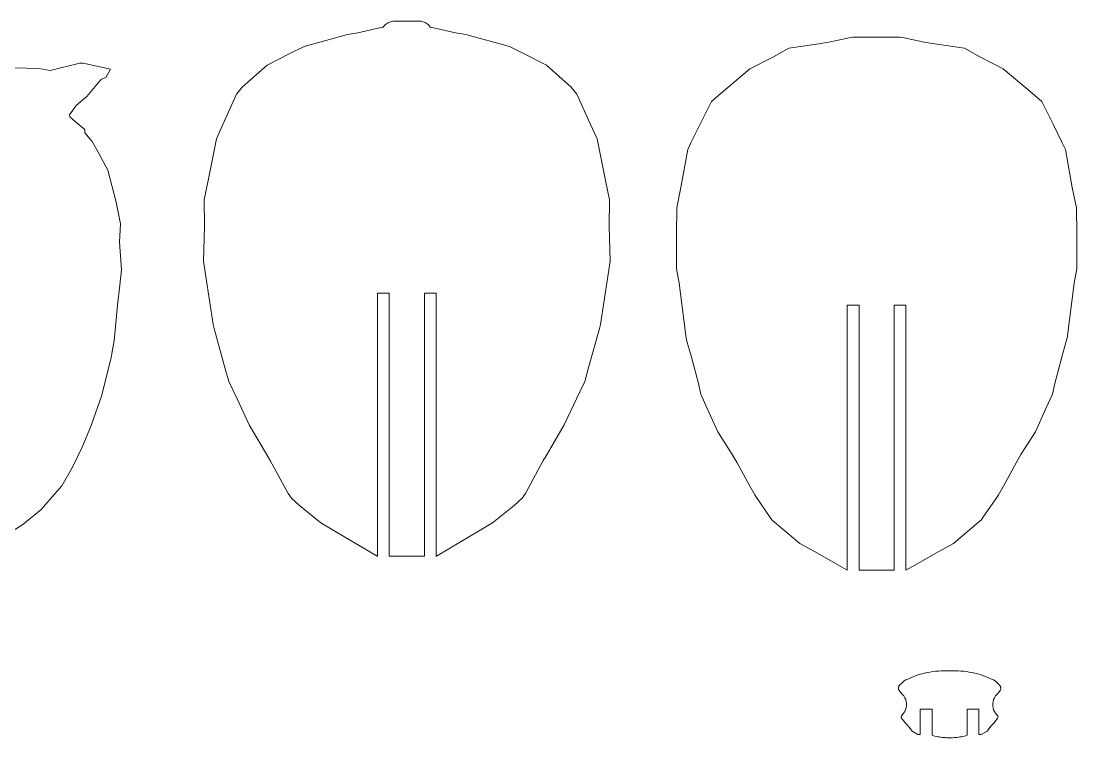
# Model space of a CAD drawing. Header units: millimetres. Extents: x -127 to 116, y -45 to 76.
# Drawn here: x -47.9 to 3.8, y 9.7 to 44.8 of the extents above; entities that cross this region are included whole.
import ezdxf

# ---------------------------------------------------------------- set-up
doc = ezdxf.new("R2010")
doc.units = ezdxf.units.MM
doc.header["$MEASUREMENT"] = 0

msp = doc.modelspace()

# ---------------------------------------------------------------- linework, layer by layer
at = {"lineweight": 5}
for points in [[(-31.3902, 44.1928), (-31.3902, 44.1928), (-30.3935, 44.4228), (-30.3935, 44.4228)], [(-30.3935, 44.4228), (-30.3935, 44.4228), (-30.1502, 44.4788), (-30.1502, 44.4788)], [(-30.1502, 44.4788), (-30.1502, 44.4788), (-30.1173, 44.5242), (-30.1173, 44.5242)], [(-30.1173, 44.5242), (-30.1173, 44.5242), (-30.0807, 44.5667), (-30.0807, 44.5667)], [(-30.0807, 44.5667), (-30.0807, 44.5667), (-30.0404, 44.6056), (-30.0404, 44.6056)], [(-30.0404, 44.6056), (-30.0404, 44.6056), (-29.9971, 44.641), (-29.9971, 44.641)], [(-29.9971, 44.641), (-29.9971, 44.641), (-29.9507, 44.6724), (-29.9507, 44.6724)], [(-29.9507, 44.6724), (-29.9507, 44.6724), (-29.9017, 44.6997), (-29.9017, 44.6997)], [(-29.9017, 44.6997), (-29.9017, 44.6997), (-29.8505, 44.7227), (-29.8505, 44.7227)], [(-29.8505, 44.7227), (-29.8505, 44.7227), (-29.7976, 44.741), (-29.7976, 44.741)], [(-29.7976, 44.741), (-29.7976, 44.741), (-29.7433, 44.7547), (-29.7433, 44.7547)], [(-29.7433, 44.7547), (-29.7433, 44.7547), (-29.6879, 44.7636), (-29.6879, 44.7636)], [(-29.6879, 44.7636), (-29.6879, 44.7636), (-29.632, 44.7675), (-29.632, 44.7675)], [(-29.632, 44.7675), (-29.632, 44.7675), (-29.576, 44.7668), (-29.576, 44.7668)], [(-29.576, 44.7668), (-29.576, 44.7668), (-28.4277, 44.7668), (-28.4277, 44.7668)], [(-28.4277, 44.7668), (-28.4277, 44.7668), (-28.3716, 44.7675), (-28.3716, 44.7675)], [(-28.3716, 44.7675), (-28.3716, 44.7675), (-28.3157, 44.7636), (-28.3157, 44.7636)], [(-28.3157, 44.7636), (-28.3157, 44.7636), (-28.2605, 44.7547), (-28.2605, 44.7547)], [(-28.2605, 44.7547), (-28.2605, 44.7547), (-28.2061, 44.741), (-28.2061, 44.741)], [(-28.2061, 44.741), (-28.2061, 44.741), (-28.1533, 44.7227), (-28.1533, 44.7227)], [(-28.1533, 44.7227), (-28.1533, 44.7227), (-28.102, 44.6997), (-28.102, 44.6997)], [(-28.102, 44.6997), (-28.102, 44.6997), (-28.0531, 44.6724), (-28.0531, 44.6724)], [(-28.0531, 44.6724), (-28.0531, 44.6724), (-28.0067, 44.641), (-28.0067, 44.641)], [(-28.0067, 44.641), (-28.0067, 44.641), (-27.9632, 44.6056), (-27.9632, 44.6056)], [(-27.9632, 44.6056), (-27.9632, 44.6056), (-27.923, 44.5667), (-27.923, 44.5667)], [(-27.923, 44.5667), (-27.923, 44.5667), (-27.8863, 44.5242), (-27.8863, 44.5242)], [(-27.8863, 44.5242), (-27.8863, 44.5242), (-27.8536, 44.4788), (-27.8536, 44.4788)], [(-27.8536, 44.4788), (-27.8536, 44.4788), (-27.6102, 44.4228), (-27.6102, 44.4228)], [(-27.6102, 44.4228), (-27.6102, 44.4228), (-26.6135, 44.1928), (-26.6135, 44.1928)], [(-34.0214, 43.5327), (-34.0214, 43.5327), (-31.8954, 44.1141), (-31.8954, 44.1141)], [(-31.8954, 44.1141), (-31.8954, 44.1141), (-31.3902, 44.1928), (-31.3902, 44.1928)], [(-26.6135, 44.1928), (-26.6135, 44.1928), (-26.1082, 44.1141), (-26.1082, 44.1141)], [(-26.1082, 44.1141), (-26.1082, 44.1141), (-23.9824, 43.5327), (-23.9824, 43.5327)], [(-8.359, 43.732), (-8.359, 43.732), (-7.3691, 43.9484), (-7.3691, 43.9484)], [(-7.3691, 43.9484), (-7.3691, 43.9484), (-7.1762, 43.9865), (-7.1762, 43.9865)], [(-7.1762, 43.9865), (-7.1762, 43.9865), (-4.8796, 43.9865), (-4.8796, 43.9865)], [(-4.8796, 43.9865), (-4.8796, 43.9865), (-4.6866, 43.9484), (-4.6866, 43.9484)], [(-4.6866, 43.9484), (-4.6866, 43.9484), (-3.6966, 43.732), (-3.6966, 43.732)], [(-34.7455, 43.1643), (-34.7455, 43.1643), (-34.0214, 43.5327), (-34.0214, 43.5327)], [(-23.9824, 43.5327), (-23.9824, 43.5327), (-23.2581, 43.1643), (-23.2581, 43.1643)], [(-11.0711, 43.0183), (-11.0711, 43.0183), (-10.3211, 43.4535), (-10.3211, 43.4535)], [(-10.3211, 43.4535), (-10.3211, 43.4535), (-8.8543, 43.6617), (-8.8543, 43.6617)], [(-8.8543, 43.6617), (-8.8543, 43.6617), (-8.359, 43.732), (-8.359, 43.732)], [(-3.6966, 43.732), (-3.6966, 43.732), (-3.2015, 43.6617), (-3.2015, 43.6617)], [(-3.2015, 43.6617), (-3.2015, 43.6617), (-1.7345, 43.4535), (-1.7345, 43.4535)], [(-1.7345, 43.4535), (-1.7345, 43.4535), (-0.9847, 43.0183), (-0.9847, 43.0183)], [(-35.8358, 42.6096), (-35.8358, 42.6096), (-34.7455, 43.1643), (-34.7455, 43.1643)], [(-23.2581, 43.1643), (-23.2581, 43.1643), (-22.1679, 42.6096), (-22.1679, 42.6096)], [(-12.2228, 42.4359), (-12.2228, 42.4359), (-11.0711, 43.0183), (-11.0711, 43.0183)], [(-0.9847, 43.0183), (-0.9847, 43.0183), (0.167, 42.4359), (0.167, 42.4359)], [(-48.2327, 42.4839), (-48.2327, 42.4839), (-46.977, 42.4592), (-46.977, 42.4592)], [(-46.977, 42.4592), (-46.977, 42.4592), (-46.8043, 42.4251), (-46.8043, 42.4251)], [(-46.8043, 42.4251), (-46.8043, 42.4251), (-46.4396, 42.3553), (-46.4396, 42.3553)], [(-46.4396, 42.3553), (-46.4396, 42.3553), (-44.9855, 42.7156), (-44.9855, 42.7156)], [(-44.9855, 42.7156), (-44.9855, 42.7156), (-44.8255, 42.709), (-44.8255, 42.709)], [(-44.8255, 42.709), (-44.8255, 42.709), (-43.4868, 42.4195), (-43.4868, 42.4195)], [(-37.044, 41.5319), (-37.044, 41.5319), (-35.8358, 42.6096), (-35.8358, 42.6096)], [(-22.1679, 42.6096), (-22.1679, 42.6096), (-20.9598, 41.5319), (-20.9598, 41.5319)], [(-13.6336, 41.2428), (-13.6336, 41.2428), (-12.2228, 42.4359), (-12.2228, 42.4359)], [(0.167, 42.4359), (0.167, 42.4359), (1.578, 41.2428), (1.578, 41.2428)], [(-44.0007, 41.8693), (-44.0007, 41.8693), (-44.6382, 41.0777), (-44.6382, 41.0777)], [(-43.9484, 41.9129), (-43.9484, 41.9129), (-44.0007, 41.8693), (-44.0007, 41.8693)], [(-37.3216, 41.1902), (-37.3216, 41.1902), (-37.044, 41.5319), (-37.044, 41.5319)], [(-20.9598, 41.5319), (-20.9598, 41.5319), (-20.682, 41.1902), (-20.682, 41.1902)], [(-44.6382, 41.0777), (-44.6382, 41.0777), (-45.1475, 40.6568), (-45.1475, 40.6568)], [(-37.9894, 39.7198), (-37.9894, 39.7198), (-37.3216, 41.1902), (-37.3216, 41.1902)], [(-20.682, 41.1902), (-20.682, 41.1902), (-20.0142, 39.7198), (-20.0142, 39.7198)], [(-14.6774, 39.6998), (-14.6774, 39.6998), (-14.1031, 40.8457), (-14.1031, 40.8457)], [(-14.1031, 40.8457), (-14.1031, 40.8457), (-13.6336, 41.2428), (-13.6336, 41.2428)], [(1.578, 41.2428), (1.578, 41.2428), (2.0475, 40.8457), (2.0475, 40.8457)], [(2.0475, 40.8457), (2.0475, 40.8457), (2.6217, 39.6998), (2.6217, 39.6998)], [(-45.2421, 40.531), (-45.2421, 40.531), (-45.4969, 40.1925), (-45.4969, 40.1925)], [(-45.1475, 40.6568), (-45.1475, 40.6568), (-45.2421, 40.531), (-45.2421, 40.531)], [(-45.4969, 40.1925), (-45.4969, 40.1925), (-45.4774, 40.0961), (-45.4774, 40.0961)], [(-45.4774, 40.0961), (-45.4774, 40.0961), (-45.3632, 39.9921), (-45.3632, 39.9921)], [(-45.3632, 39.9921), (-45.3632, 39.9921), (-45.2051, 39.8482), (-45.2051, 39.8482)], [(-45.2051, 39.8482), (-45.2051, 39.8482), (-44.7499, 39.4771), (-44.7499, 39.4771)], [(-44.7499, 39.4771), (-44.7499, 39.4771), (-44.7448, 39.3057), (-44.7448, 39.3057)], [(-44.7448, 39.3057), (-44.7448, 39.3057), (-44.3832, 38.8864), (-44.3832, 38.8864)], [(-38.3047, 39.0083), (-38.3047, 39.0083), (-37.9894, 39.7198), (-37.9894, 39.7198)], [(-20.0142, 39.7198), (-20.0142, 39.7198), (-19.6991, 39.0083), (-19.6991, 39.0083)], [(-15.1047, 38.8166), (-15.1047, 38.8166), (-14.6774, 39.6998), (-14.6774, 39.6998)], [(2.6217, 39.6998), (2.6217, 39.6998), (3.0491, 38.8166), (3.0491, 38.8166)], [(-44.3832, 38.8864), (-44.3832, 38.8864), (-44.081, 38.336), (-44.081, 38.336)], [(-38.7158, 36.9821), (-38.7158, 36.9821), (-38.3047, 39.0083), (-38.3047, 39.0083)], [(-19.6991, 39.0083), (-19.6991, 39.0083), (-19.2879, 36.9821), (-19.2879, 36.9821)], [(-15.2615, 38.4927), (-15.2615, 38.4927), (-15.1047, 38.8166), (-15.1047, 38.8166)], [(3.0491, 38.8166), (3.0491, 38.8166), (3.2059, 38.4927), (3.2059, 38.4927)], [(-44.081, 38.336), (-44.081, 38.336), (-43.6153, 37.4881), (-43.6153, 37.4881)], [(-15.5938, 36.6295), (-15.5938, 36.6295), (-15.2615, 38.4927), (-15.2615, 38.4927)], [(3.2059, 38.4927), (3.2059, 38.4927), (3.5381, 36.6295), (3.5381, 36.6295)], [(-43.6153, 37.4881), (-43.6153, 37.4881), (-43.2055, 35.9205), (-43.2055, 35.9205)], [(-19.2879, 36.9821), (-19.2879, 36.9821), (-19.0954, 36.034), (-19.0954, 36.034)], [(-15.8044, 35.6446), (-15.8044, 35.6446), (-15.5938, 36.6295), (-15.5938, 36.6295)], [(3.5381, 36.6295), (3.5381, 36.6295), (3.7487, 35.6446), (3.7487, 35.6446)], [(-19.0954, 36.034), (-19.0954, 36.034), (-19.1039, 34.7385), (-19.1039, 34.7385)], [(-15.8111, 34.3523), (-15.8111, 34.3523), (-15.8044, 35.6446), (-15.8044, 35.6446)], [(3.7487, 35.6446), (3.7487, 35.6446), (3.7553, 34.3523), (3.7553, 34.3523)], [(-19.1039, 34.7385), (-19.1039, 34.7385), (-19.057, 33.0372), (-19.057, 33.0372)], [(-19.057, 33.0372), (-19.057, 33.0372), (-19.1717, 32.2899), (-19.1717, 32.2899)], [(-38.471, 29.9362), (-38.471, 29.9362), (-38.832, 32.2899), (-38.832, 32.2899)], [(-19.1717, 32.2899), (-19.1717, 32.2899), (-19.5326, 29.9362), (-19.5326, 29.9362)], [(-43.0394, 31.8634), (-43.0394, 31.8634), (-43.1382, 30.8775), (-43.1382, 30.8775)], [(-15.3424, 29.2731), (-15.3424, 29.2731), (-15.6901, 31.9585), (-15.6901, 31.9585)], [(3.6345, 31.9585), (3.6345, 31.9585), (3.2867, 29.2731), (3.2867, 29.2731)], [(-30.1502, 31.4798), (-30.1502, 31.4798), (-30.4381, 31.4798), (-30.4381, 31.4798)], [(-30.4381, 31.4798), (-30.4381, 31.4798), (-30.4381, 18.6157), (-30.4381, 18.6157)], [(-29.8622, 31.4798), (-29.8622, 31.4798), (-30.1502, 31.4798), (-30.1502, 31.4798)], [(-29.8622, 18.6157), (-29.8622, 18.6157), (-29.8622, 31.4798), (-29.8622, 31.4798)], [(-28.1414, 31.4798), (-28.1414, 31.4798), (-28.1414, 18.6157), (-28.1414, 18.6157)], [(-27.8536, 31.4798), (-27.8536, 31.4798), (-28.1414, 31.4798), (-28.1414, 31.4798)], [(-27.5656, 31.4798), (-27.5656, 31.4798), (-27.8536, 31.4798), (-27.8536, 31.4798)], [(-27.5656, 18.6157), (-27.5656, 18.6157), (-27.5656, 31.4798), (-27.5656, 31.4798)], [(-43.1382, 30.8775), (-43.1382, 30.8775), (-43.3125, 29.1394), (-43.3125, 29.1394)], [(-6.8882, 30.881), (-6.8882, 30.881), (-7.4641, 30.881), (-7.4641, 30.881)], [(-7.4641, 30.881), (-7.4641, 30.881), (-7.4641, 17.9361), (-7.4641, 17.9361)], [(-6.8882, 17.9361), (-6.8882, 17.9361), (-6.8882, 30.881), (-6.8882, 30.881)], [(-4.5916, 30.881), (-4.5916, 30.881), (-5.1675, 30.881), (-5.1675, 30.881)], [(-5.1675, 30.881), (-5.1675, 30.881), (-5.1675, 17.9361), (-5.1675, 17.9361)], [(-4.5916, 17.9361), (-4.5916, 17.9361), (-4.5916, 30.881), (-4.5916, 30.881)], [(-38.4523, 29.8737), (-38.4523, 29.8737), (-38.471, 29.9362), (-38.471, 29.9362)], [(-38.4065, 29.6837), (-38.4065, 29.6837), (-38.4523, 29.8737), (-38.4523, 29.8737)], [(-37.8748, 27.7716), (-37.8748, 27.7716), (-38.4065, 29.6837), (-38.4065, 29.6837)], [(-19.5972, 29.6837), (-19.5972, 29.6837), (-20.1288, 27.7716), (-20.1288, 27.7716)], [(-19.5515, 29.8737), (-19.5515, 29.8737), (-19.5972, 29.6837), (-19.5972, 29.6837)], [(-19.5326, 29.9362), (-19.5326, 29.9362), (-19.5515, 29.8737), (-19.5515, 29.8737)], [(-43.3125, 29.1394), (-43.3125, 29.1394), (-43.3645, 28.8822), (-43.3645, 28.8822)], [(-15.2847, 29.0655), (-15.2847, 29.0655), (-15.3424, 29.2731), (-15.3424, 29.2731)], [(-15.1037, 28.4147), (-15.1037, 28.4147), (-15.2847, 29.0655), (-15.2847, 29.0655)], [(3.2289, 29.0655), (3.2289, 29.0655), (3.048, 28.4147), (3.048, 28.4147)], [(3.2867, 29.2731), (3.2867, 29.2731), (3.2289, 29.0655), (3.2289, 29.0655)], [(-43.3645, 28.8822), (-43.3645, 28.8822), (-43.4665, 28.2479), (-43.4665, 28.2479)], [(-14.7379, 27.0524), (-14.7379, 27.0524), (-15.1037, 28.4147), (-15.1037, 28.4147)], [(3.048, 28.4147), (3.048, 28.4147), (2.6823, 27.0524), (2.6823, 27.0524)], [(-43.4665, 28.2479), (-43.4665, 28.2479), (-43.7964, 26.9604), (-43.7964, 26.9604)], [(-37.7053, 27.1618), (-37.7053, 27.1618), (-37.8748, 27.7716), (-37.8748, 27.7716)], [(-20.1288, 27.7716), (-20.1288, 27.7716), (-20.2984, 27.1618), (-20.2984, 27.1618)], [(-43.7964, 26.9604), (-43.7964, 26.9604), (-43.9179, 26.4863), (-43.9179, 26.4863)], [(-37.2982, 26.3066), (-37.2982, 26.3066), (-37.7053, 27.1618), (-37.7053, 27.1618)], [(-20.2984, 27.1618), (-20.2984, 27.1618), (-20.7056, 26.3066), (-20.7056, 26.3066)], [(-14.6243, 26.5391), (-14.6243, 26.5391), (-14.7379, 27.0524), (-14.7379, 27.0524)], [(2.6823, 27.0524), (2.6823, 27.0524), (2.5686, 26.5391), (2.5686, 26.5391)], [(-43.9179, 26.4863), (-43.9179, 26.4863), (-44.4389, 25.0023), (-44.4389, 25.0023)], [(-14.3073, 25.8302), (-14.3073, 25.8302), (-14.6243, 26.5391), (-14.6243, 26.5391)], [(2.5686, 26.5391), (2.5686, 26.5391), (2.2515, 25.8302), (2.2515, 25.8302)], [(-36.7051, 25.0427), (-36.7051, 25.0427), (-37.2982, 26.3066), (-37.2982, 26.3066)], [(-20.7056, 26.3066), (-20.7056, 26.3066), (-21.2985, 25.0427), (-21.2985, 25.0427)], [(-13.7979, 24.6915), (-13.7979, 24.6915), (-14.3073, 25.8302), (-14.3073, 25.8302)], [(2.2515, 25.8302), (2.2515, 25.8302), (1.7422, 24.6915), (1.7422, 24.6915)], [(-44.4389, 25.0023), (-44.4389, 25.0023), (-44.8683, 23.9431), (-44.8683, 23.9431)], [(-35.7456, 23.4109), (-35.7456, 23.4109), (-36.7051, 25.0427), (-36.7051, 25.0427)], [(-21.2985, 25.0427), (-21.2985, 25.0427), (-22.258, 23.4109), (-22.258, 23.4109)], [(-13.0839, 23.5893), (-13.0839, 23.5893), (-13.7979, 24.6915), (-13.7979, 24.6915)], [(1.7422, 24.6915), (1.7422, 24.6915), (1.0281, 23.5893), (1.0281, 23.5893)], [(-44.8683, 23.9431), (-44.8683, 23.9431), (-45.3625, 22.931), (-45.3625, 22.931)], [(-35.7275, 23.38), (-35.7275, 23.38), (-35.7456, 23.4109), (-35.7456, 23.4109)], [(-35.6759, 23.2871), (-35.6759, 23.2871), (-35.7275, 23.38), (-35.7275, 23.38)], [(-34.804, 21.6864), (-34.804, 21.6864), (-35.6759, 23.2871), (-35.6759, 23.2871)], [(-22.3278, 23.2871), (-22.3278, 23.2871), (-23.1998, 21.6864), (-23.1998, 21.6864)], [(-22.2762, 23.38), (-22.2762, 23.38), (-22.3278, 23.2871), (-22.3278, 23.2871)], [(-22.258, 23.4109), (-22.258, 23.4109), (-22.2762, 23.38), (-22.2762, 23.38)], [(-12.8512, 23.1838), (-12.8512, 23.1838), (-13.0839, 23.5893), (-13.0839, 23.5893)], [(1.0281, 23.5893), (1.0281, 23.5893), (0.7955, 23.1838), (0.7955, 23.1838)], [(-45.3625, 22.931), (-45.3625, 22.931), (-45.8683, 22.0569), (-45.8683, 22.0569)], [(-12.2243, 22.033), (-12.2243, 22.033), (-12.8512, 23.1838), (-12.8512, 23.1838)], [(0.7955, 23.1838), (0.7955, 23.1838), (0.1685, 22.033), (0.1685, 22.033)], [(-46.1191, 21.7728), (-46.1191, 21.7728), (-46.8863, 20.9028), (-46.8863, 20.9028)], [(-45.8683, 22.0569), (-45.8683, 22.0569), (-46.1191, 21.7728), (-46.1191, 21.7728)], [(-34.6404, 21.4515), (-34.6404, 21.4515), (-34.804, 21.6864), (-34.804, 21.6864)], [(-23.1998, 21.6864), (-23.1998, 21.6864), (-23.3634, 21.4515), (-23.3634, 21.4515)], [(-11.9891, 21.6083), (-11.9891, 21.6083), (-12.2243, 22.033), (-12.2243, 22.033)], [(0.1685, 22.033), (0.1685, 22.033), (-0.0666, 21.6083), (-0.0666, 21.6083)], [(-34.2504, 21.0929), (-34.2504, 21.0929), (-34.6404, 21.4515), (-34.6404, 21.4515)], [(-23.3634, 21.4515), (-23.3634, 21.4515), (-23.7533, 21.0929), (-23.7533, 21.0929)], [(-11.9308, 21.5368), (-11.9308, 21.5368), (-11.9891, 21.6083), (-11.9891, 21.6083)], [(-11.2255, 20.5062), (-11.2255, 20.5062), (-11.9308, 21.5368), (-11.9308, 21.5368)], [(-0.1248, 21.5368), (-0.1248, 21.5368), (-0.8302, 20.5062), (-0.8302, 20.5062)], [(-0.0666, 21.6083), (-0.0666, 21.6083), (-0.1248, 21.5368), (-0.1248, 21.5368)], [(-46.8863, 20.9028), (-46.8863, 20.9028), (-47.7747, 20.162), (-47.7747, 20.162)], [(-33.1989, 20.2456), (-33.1989, 20.2456), (-34.2504, 21.0929), (-34.2504, 21.0929)], [(-23.7533, 21.0929), (-23.7533, 21.0929), (-24.8048, 20.2456), (-24.8048, 20.2456)], [(-47.7747, 20.162), (-47.7747, 20.162), (-48.3099, 19.8312), (-48.3099, 19.8312)], [(-31.9947, 19.5314), (-31.9947, 19.5314), (-33.1989, 20.2456), (-33.1989, 20.2456)], [(-24.8048, 20.2456), (-24.8048, 20.2456), (-26.0089, 19.5314), (-26.0089, 19.5314)], [(-11.1946, 20.461), (-11.1946, 20.461), (-11.2255, 20.5062), (-11.2255, 20.5062)], [(-11.1413, 20.3843), (-11.1413, 20.3843), (-11.1946, 20.461), (-11.1946, 20.461)], [(-11.0141, 20.2768), (-11.0141, 20.2768), (-11.1413, 20.3843), (-11.1413, 20.3843)], [(-9.781, 19.2357), (-9.781, 19.2357), (-11.0141, 20.2768), (-11.0141, 20.2768)], [(-1.0416, 20.2768), (-1.0416, 20.2768), (-2.2747, 19.2357), (-2.2747, 19.2357)], [(-0.9145, 20.3843), (-0.9145, 20.3843), (-1.0416, 20.2768), (-1.0416, 20.2768)], [(-0.8612, 20.461), (-0.8612, 20.461), (-0.9145, 20.3843), (-0.9145, 20.3843)], [(-0.8302, 20.5062), (-0.8302, 20.5062), (-0.8612, 20.461), (-0.8612, 20.461)], [(-31.0595, 18.9765), (-31.0595, 18.9765), (-31.9947, 19.5314), (-31.9947, 19.5314)], [(-26.0089, 19.5314), (-26.0089, 19.5314), (-26.9442, 18.9765), (-26.9442, 18.9765)], [(-9.0391, 18.8246), (-9.0391, 18.8246), (-9.781, 19.2357), (-9.781, 19.2357)], [(-2.2747, 19.2357), (-2.2747, 19.2357), (-3.0167, 18.8246), (-3.0167, 18.8246)], [(-30.4483, 18.6204), (-30.4483, 18.6204), (-31.0595, 18.9765), (-31.0595, 18.9765)], [(-30.4381, 18.6157), (-30.4381, 18.6157), (-30.4483, 18.6204), (-30.4483, 18.6204)], [(-28.1414, 18.6157), (-28.1414, 18.6157), (-29.8622, 18.6157), (-29.8622, 18.6157)], [(-27.5554, 18.6204), (-27.5554, 18.6204), (-27.5656, 18.6157), (-27.5656, 18.6157)], [(-26.9442, 18.9765), (-26.9442, 18.9765), (-27.5554, 18.6204), (-27.5554, 18.6204)], [(-8.0351, 18.2536), (-8.0351, 18.2536), (-9.0391, 18.8246), (-9.0391, 18.8246)], [(-3.0167, 18.8246), (-3.0167, 18.8246), (-4.0206, 18.2536), (-4.0206, 18.2536)], [(-7.4641, 17.9361), (-7.4641, 17.9361), (-8.0351, 18.2536), (-8.0351, 18.2536)], [(-4.0206, 18.2536), (-4.0206, 18.2536), (-4.5916, 17.9361), (-4.5916, 17.9361)], [(-5.1675, 17.9361), (-5.1675, 17.9361), (-6.8882, 17.9361), (-6.8882, 17.9361)], [(-3.5542, 12.929), (-3.5542, 12.929), (-3.6888, 12.9003), (-3.6888, 12.9003)], [(-3.4188, 12.9537), (-3.4188, 12.9537), (-3.5542, 12.929), (-3.5542, 12.929)], [(-3.2826, 12.9746), (-3.2826, 12.9746), (-3.4188, 12.9537), (-3.4188, 12.9537)], [(-3.146, 12.9918), (-3.146, 12.9918), (-3.2826, 12.9746), (-3.2826, 12.9746)], [(-3.0091, 13.0049), (-3.0091, 13.0049), (-3.146, 12.9918), (-3.146, 12.9918)], [(-2.8717, 13.0142), (-2.8717, 13.0142), (-3.0091, 13.0049), (-3.0091, 13.0049)], [(-2.7341, 13.0196), (-2.7341, 13.0196), (-2.8717, 13.0142), (-2.8717, 13.0142)], [(-2.5966, 13.021), (-2.5966, 13.021), (-2.7341, 13.0196), (-2.7341, 13.0196)], [(-2.4589, 13.0186), (-2.4589, 13.0186), (-2.5966, 13.021), (-2.5966, 13.021)], [(-2.3212, 13.021), (-2.3212, 13.021), (-2.4589, 13.0186), (-2.4589, 13.0186)], [(-2.1836, 13.0196), (-2.1836, 13.0196), (-2.3212, 13.021), (-2.3212, 13.021)], [(-2.046, 13.0142), (-2.046, 13.0142), (-2.1836, 13.0196), (-2.1836, 13.0196)], [(-1.9087, 13.0049), (-1.9087, 13.0049), (-2.046, 13.0142), (-2.046, 13.0142)], [(-1.7717, 12.9918), (-1.7717, 12.9918), (-1.9087, 13.0049), (-1.9087, 13.0049)], [(-1.6351, 12.9746), (-1.6351, 12.9746), (-1.7717, 12.9918), (-1.7717, 12.9918)], [(-1.499, 12.9537), (-1.499, 12.9537), (-1.6351, 12.9746), (-1.6351, 12.9746)], [(-1.3636, 12.929), (-1.3636, 12.929), (-1.499, 12.9537), (-1.499, 12.9537)], [(-1.2289, 12.9003), (-1.2289, 12.9003), (-1.3636, 12.929), (-1.3636, 12.929)], [(-4.6812, 12.5224), (-4.6812, 12.5224), (-4.8348, 12.3836), (-4.8348, 12.3836)], [(-4.5997, 12.5709), (-4.5997, 12.5709), (-4.6812, 12.5224), (-4.6812, 12.5224)], [(-4.5557, 12.5972), (-4.5557, 12.5972), (-4.5997, 12.5709), (-4.5997, 12.5709)], [(-4.5047, 12.611), (-4.5047, 12.611), (-4.5557, 12.5972), (-4.5557, 12.5972)], [(-4.0872, 12.7918), (-4.0872, 12.7918), (-4.5047, 12.611), (-4.5047, 12.611)], [(-3.9555, 12.8317), (-3.9555, 12.8317), (-4.0872, 12.7918), (-4.0872, 12.7918)], [(-3.8226, 12.8679), (-3.8226, 12.8679), (-3.9555, 12.8317), (-3.9555, 12.8317)], [(-3.6888, 12.9003), (-3.6888, 12.9003), (-3.8226, 12.8679), (-3.8226, 12.8679)], [(-1.0952, 12.8679), (-1.0952, 12.8679), (-1.2289, 12.9003), (-1.2289, 12.9003)], [(-0.9624, 12.8317), (-0.9624, 12.8317), (-1.0952, 12.8679), (-1.0952, 12.8679)], [(-0.8305, 12.7918), (-0.8305, 12.7918), (-0.9624, 12.8317), (-0.9624, 12.8317)], [(-0.413, 12.611), (-0.413, 12.611), (-0.8305, 12.7918), (-0.8305, 12.7918)], [(-0.362, 12.5972), (-0.362, 12.5972), (-0.413, 12.611), (-0.413, 12.611)], [(-0.318, 12.5709), (-0.318, 12.5709), (-0.362, 12.5972), (-0.362, 12.5972)], [(-0.2366, 12.5224), (-0.2366, 12.5224), (-0.318, 12.5709), (-0.318, 12.5709)], [(-0.0829, 12.3836), (-0.0829, 12.3836), (-0.2366, 12.5224), (-0.2366, 12.5224)], [(-4.957, 12.1941), (-4.957, 12.1941), (-4.9591, 12.1744), (-4.9591, 12.1744)], [(-4.9586, 12.1351), (-4.9586, 12.1351), (-4.9533, 12.1073), (-4.9533, 12.1073)], [(-4.9534, 12.2134), (-4.9534, 12.2134), (-4.957, 12.1941), (-4.957, 12.1941)], [(-4.9484, 12.2324), (-4.9484, 12.2324), (-4.9534, 12.2134), (-4.9534, 12.2134)], [(-4.9533, 12.1073), (-4.9533, 12.1073), (-4.9446, 12.0803), (-4.9446, 12.0803)], [(-4.9418, 12.251), (-4.9418, 12.251), (-4.9484, 12.2324), (-4.9484, 12.2324)], [(-4.9446, 12.0803), (-4.9446, 12.0803), (-4.9325, 12.0547), (-4.9325, 12.0547)], [(-4.9339, 12.2691), (-4.9339, 12.2691), (-4.9418, 12.251), (-4.9418, 12.251)], [(-4.9247, 12.2865), (-4.9247, 12.2865), (-4.9339, 12.2691), (-4.9339, 12.2691)], [(-4.9325, 12.0547), (-4.9325, 12.0547), (-4.8994, 12.009), (-4.8994, 12.009)], [(-4.914, 12.3031), (-4.914, 12.3031), (-4.9247, 12.2865), (-4.9247, 12.2865)], [(-4.9023, 12.3188), (-4.9023, 12.3188), (-4.914, 12.3031), (-4.914, 12.3031)], [(-4.8892, 12.3336), (-4.8892, 12.3336), (-4.9023, 12.3188), (-4.9023, 12.3188)], [(-4.8994, 12.009), (-4.8994, 12.009), (-4.7626, 11.8631), (-4.7626, 11.8631)], [(-4.875, 12.3474), (-4.875, 12.3474), (-4.8892, 12.3336), (-4.8892, 12.3336)], [(-4.8348, 12.3836), (-4.8348, 12.3836), (-4.875, 12.3474), (-4.875, 12.3474)], [(-0.1552, 11.8631), (-0.1552, 11.8631), (-0.0185, 12.009), (-0.0185, 12.009)], [(-0.0427, 12.3474), (-0.0427, 12.3474), (-0.0829, 12.3836), (-0.0829, 12.3836)], [(-0.0286, 12.3336), (-0.0286, 12.3336), (-0.0427, 12.3474), (-0.0427, 12.3474)], [(-0.0156, 12.3188), (-0.0156, 12.3188), (-0.0286, 12.3336), (-0.0286, 12.3336)], [(-0.0185, 12.009), (-0.0185, 12.009), (0.0148, 12.0547), (0.0148, 12.0547)], [(-0.0037, 12.3031), (-0.0037, 12.3031), (-0.0156, 12.3188), (-0.0156, 12.3188)], [(0.0069, 12.2865), (0.0069, 12.2865), (-0.0037, 12.3031), (-0.0037, 12.3031)], [(0.0162, 12.2691), (0.0162, 12.2691), (0.0069, 12.2865), (0.0069, 12.2865)], [(0.0148, 12.0547), (0.0148, 12.0547), (0.0268, 12.0803), (0.0268, 12.0803)], [(0.0241, 12.251), (0.0241, 12.251), (0.0162, 12.2691), (0.0162, 12.2691)], [(0.0305, 12.2324), (0.0305, 12.2324), (0.0241, 12.251), (0.0241, 12.251)], [(0.0268, 12.0803), (0.0268, 12.0803), (0.0356, 12.1073), (0.0356, 12.1073)], [(0.0356, 12.2134), (0.0356, 12.2134), (0.0305, 12.2324), (0.0305, 12.2324)], [(0.0392, 12.1941), (0.0392, 12.1941), (0.0356, 12.2134), (0.0356, 12.2134)], [(0.0356, 12.1073), (0.0356, 12.1073), (0.0408, 12.1351), (0.0408, 12.1351)], [(0.0413, 12.1744), (0.0413, 12.1744), (0.0392, 12.1941), (0.0392, 12.1941)], [(-4.7626, 11.8631), (-4.7626, 11.8631), (-4.6992, 11.7854), (-4.6992, 11.7854)], [(-4.6992, 11.7854), (-4.6992, 11.7854), (-4.6472, 11.6996), (-4.6472, 11.6996)], [(-4.6472, 11.6996), (-4.6472, 11.6996), (-4.6075, 11.6073), (-4.6075, 11.6073)], [(-4.6075, 11.6073), (-4.6075, 11.6073), (-4.5809, 11.5107), (-4.5809, 11.5107)], [(-4.5809, 11.5107), (-4.5809, 11.5107), (-4.5679, 11.4111), (-4.5679, 11.4111)], [(-4.5679, 11.4111), (-4.5679, 11.4111), (-4.5688, 11.3108), (-4.5688, 11.3108)], [(-0.3498, 11.4111), (-0.3498, 11.4111), (-0.3369, 11.5107), (-0.3369, 11.5107)], [(-0.3489, 11.3108), (-0.3489, 11.3108), (-0.3498, 11.4111), (-0.3498, 11.4111)], [(-0.3369, 11.5107), (-0.3369, 11.5107), (-0.3103, 11.6073), (-0.3103, 11.6073)], [(-0.3103, 11.6073), (-0.3103, 11.6073), (-0.2706, 11.6996), (-0.2706, 11.6996)], [(-0.2706, 11.6996), (-0.2706, 11.6996), (-0.2186, 11.7854), (-0.2186, 11.7854)], [(-0.2186, 11.7854), (-0.2186, 11.7854), (-0.1552, 11.8631), (-0.1552, 11.8631)], [(-4.7864, 10.8493), (-4.7864, 10.8493), (-4.7989, 10.8363), (-4.7989, 10.8363)], [(-4.7718, 10.8624), (-4.7718, 10.8624), (-4.7864, 10.8493), (-4.7864, 10.8493)], [(-4.7071, 10.939), (-4.7071, 10.939), (-4.7718, 10.8624), (-4.7718, 10.8624)], [(-4.6534, 11.0239), (-4.6534, 11.0239), (-4.7071, 10.939), (-4.7071, 10.939)], [(-4.612, 11.1152), (-4.612, 11.1152), (-4.6534, 11.0239), (-4.6534, 11.0239)], [(-4.5836, 11.2115), (-4.5836, 11.2115), (-4.612, 11.1152), (-4.612, 11.1152)], [(-4.5688, 11.3108), (-4.5688, 11.3108), (-4.5836, 11.2115), (-4.5836, 11.2115)], [(-3.8951, 9.9001), (-3.8951, 9.9001), (-3.8951, 11.146), (-3.8951, 11.146)], [(-3.8951, 11.146), (-3.8951, 11.146), (-3.6072, 11.146), (-3.6072, 11.146)], [(-3.6072, 11.146), (-3.6072, 11.146), (-3.3193, 11.146), (-3.3193, 11.146)], [(-1.5985, 9.8756), (-1.5985, 9.8756), (-1.5985, 11.146), (-1.5985, 11.146)], [(-1.5985, 11.146), (-1.5985, 11.146), (-1.3106, 11.146), (-1.3106, 11.146)], [(-1.3106, 11.146), (-1.3106, 11.146), (-1.0226, 11.146), (-1.0226, 11.146)], [(-0.3342, 11.2115), (-0.3342, 11.2115), (-0.3489, 11.3108), (-0.3489, 11.3108)], [(-0.3058, 11.1152), (-0.3058, 11.1152), (-0.3342, 11.2115), (-0.3342, 11.2115)], [(-0.2643, 11.0239), (-0.2643, 11.0239), (-0.3058, 11.1152), (-0.3058, 11.1152)], [(-0.2108, 10.939), (-0.2108, 10.939), (-0.2643, 11.0239), (-0.2643, 11.0239)], [(-0.1459, 10.8624), (-0.1459, 10.8624), (-0.2108, 10.939), (-0.2108, 10.939)], [(-0.1313, 10.8493), (-0.1313, 10.8493), (-0.1459, 10.8624), (-0.1459, 10.8624)], [(-0.1188, 10.8363), (-0.1188, 10.8363), (-0.1313, 10.8493), (-0.1313, 10.8493)], [(-4.8171, 10.8052), (-4.8171, 10.8052), (-4.8224, 10.7881), (-4.8224, 10.7881)], [(-4.8216, 10.7344), (-4.8216, 10.7344), (-4.8075, 10.7012), (-4.8075, 10.7012)], [(-4.8093, 10.8215), (-4.8093, 10.8215), (-4.8171, 10.8052), (-4.8171, 10.8052)], [(-4.7989, 10.8363), (-4.7989, 10.8363), (-4.8093, 10.8215), (-4.8093, 10.8215)], [(-4.8075, 10.7012), (-4.8075, 10.7012), (-4.7727, 10.657), (-4.7727, 10.657)], [(-4.7727, 10.657), (-4.7727, 10.657), (-4.7117, 10.5793), (-4.7117, 10.5793)], [(-4.7117, 10.5793), (-4.7117, 10.5793), (-4.6813, 10.5383), (-4.6813, 10.5383)], [(-4.6813, 10.5383), (-4.6813, 10.5383), (-4.6498, 10.4982), (-4.6498, 10.4982)], [(-4.6498, 10.4982), (-4.6498, 10.4982), (-4.6173, 10.459), (-4.6173, 10.459)], [(-4.6173, 10.459), (-4.6173, 10.459), (-4.5836, 10.4206), (-4.5836, 10.4206)], [(-4.5836, 10.4206), (-4.5836, 10.4206), (-4.549, 10.3833), (-4.549, 10.3833)], [(-4.549, 10.3833), (-4.549, 10.3833), (-4.5134, 10.3467), (-4.5134, 10.3467)], [(-4.5134, 10.3467), (-4.5134, 10.3467), (-4.4767, 10.3112), (-4.4767, 10.3112)], [(-0.4411, 10.3112), (-0.4411, 10.3112), (-0.4045, 10.3467), (-0.4045, 10.3467)], [(-0.4045, 10.3467), (-0.4045, 10.3467), (-0.3688, 10.3833), (-0.3688, 10.3833)], [(-0.3688, 10.3833), (-0.3688, 10.3833), (-0.3342, 10.4206), (-0.3342, 10.4206)], [(-0.3342, 10.4206), (-0.3342, 10.4206), (-0.3005, 10.459), (-0.3005, 10.459)], [(-0.3005, 10.459), (-0.3005, 10.459), (-0.2679, 10.4982), (-0.2679, 10.4982)], [(-0.2679, 10.4982), (-0.2679, 10.4982), (-0.2364, 10.5383), (-0.2364, 10.5383)], [(-0.2364, 10.5383), (-0.2364, 10.5383), (-0.206, 10.5793), (-0.206, 10.5793)], [(-0.206, 10.5793), (-0.206, 10.5793), (-0.145, 10.657), (-0.145, 10.657)], [(-0.145, 10.657), (-0.145, 10.657), (-0.1103, 10.7012), (-0.1103, 10.7012)], [(-0.1085, 10.8215), (-0.1085, 10.8215), (-0.1188, 10.8363), (-0.1188, 10.8363)], [(-0.1103, 10.7012), (-0.1103, 10.7012), (-0.0961, 10.7344), (-0.0961, 10.7344)], [(-0.1006, 10.8052), (-0.1006, 10.8052), (-0.1085, 10.8215), (-0.1085, 10.8215)], [(-0.0953, 10.7881), (-0.0953, 10.7881), (-0.1006, 10.8052), (-0.1006, 10.8052)], [(-4.4767, 10.3112), (-4.4767, 10.3112), (-4.2896, 10.0593), (-4.2896, 10.0593)], [(-4.2896, 10.0593), (-4.2896, 10.0593), (-4.0074, 9.9001), (-4.0074, 9.9001)], [(-4.0074, 9.9001), (-4.0074, 9.9001), (-3.8951, 9.9001), (-3.8951, 9.9001)], [(-3.2489, 9.8301), (-3.2489, 9.8301), (-3.1782, 9.8159), (-3.1782, 9.8159)], [(-3.1782, 9.8159), (-3.1782, 9.8159), (-3.1072, 9.8028), (-3.1072, 9.8028)], [(-1.8105, 9.8028), (-1.8105, 9.8028), (-1.7397, 9.8159), (-1.7397, 9.8159)], [(-1.7397, 9.8159), (-1.7397, 9.8159), (-1.669, 9.8301), (-1.669, 9.8301)], [(-1.669, 9.8301), (-1.669, 9.8301), (-1.5985, 9.8756), (-1.5985, 9.8756)], [(-0.9103, 9.9001), (-0.9103, 9.9001), (-0.6283, 10.0593), (-0.6283, 10.0593)], [(-0.6283, 10.0593), (-0.6283, 10.0593), (-0.4411, 10.3112), (-0.4411, 10.3112)], [(-3.1072, 9.8028), (-3.1072, 9.8028), (-3.0362, 9.791), (-3.0362, 9.791)], [(-3.0362, 9.791), (-3.0362, 9.791), (-2.9648, 9.7802), (-2.9648, 9.7802)], [(-2.9648, 9.7802), (-2.9648, 9.7802), (-2.8934, 9.7706), (-2.8934, 9.7706)], [(-2.8934, 9.7706), (-2.8934, 9.7706), (-2.8218, 9.7621), (-2.8218, 9.7621)], [(-2.8218, 9.7621), (-2.8218, 9.7621), (-2.7501, 9.7548), (-2.7501, 9.7548)], [(-2.7501, 9.7548), (-2.7501, 9.7548), (-2.6783, 9.7488), (-2.6783, 9.7488)], [(-2.6783, 9.7488), (-2.6783, 9.7488), (-2.6063, 9.7439), (-2.6063, 9.7439)], [(-2.6063, 9.7439), (-2.6063, 9.7439), (-2.5343, 9.74), (-2.5343, 9.74)], [(-2.5343, 9.74), (-2.5343, 9.74), (-2.4623, 9.7373), (-2.4623, 9.7373)], [(-2.4623, 9.7373), (-2.4623, 9.7373), (-2.4555, 9.7373), (-2.4555, 9.7373)], [(-2.4555, 9.7373), (-2.4555, 9.7373), (-2.3834, 9.74), (-2.3834, 9.74)], [(-2.3834, 9.74), (-2.3834, 9.74), (-2.3114, 9.7439), (-2.3114, 9.7439)], [(-2.3114, 9.7439), (-2.3114, 9.7439), (-2.2395, 9.7488), (-2.2395, 9.7488)], [(-2.2395, 9.7488), (-2.2395, 9.7488), (-2.1677, 9.7548), (-2.1677, 9.7548)], [(-2.1677, 9.7548), (-2.1677, 9.7548), (-2.0959, 9.7621), (-2.0959, 9.7621)], [(-2.0959, 9.7621), (-2.0959, 9.7621), (-2.0243, 9.7706), (-2.0243, 9.7706)], [(-2.0243, 9.7706), (-2.0243, 9.7706), (-1.9529, 9.7802), (-1.9529, 9.7802)], [(-1.9529, 9.7802), (-1.9529, 9.7802), (-1.8817, 9.791), (-1.8817, 9.791)], [(-1.8817, 9.791), (-1.8817, 9.791), (-1.8105, 9.8028), (-1.8105, 9.8028)]]:
    msp.add_open_spline(points, degree=3, dxfattribs=at)
for points in [[(-43.4868, 42.4195), (-43.4868, 42.4195), (-43.6924, 42.0339), (-43.6924, 42.0339), (-43.6924, 42.0339), (-43.6924, 42.0339), (-43.9484, 41.9129), (-43.9484, 41.9129)], [(-38.8999, 34.7385), (-38.8999, 34.7385), (-38.9082, 36.034), (-38.9082, 36.034), (-38.9082, 36.034), (-38.9082, 36.034), (-38.7158, 36.9821), (-38.7158, 36.9821)], [(-43.2055, 35.9205), (-43.2055, 35.9205), (-43.0027, 34.8668), (-43.0027, 34.8668), (-43.0027, 34.8668), (-43.0027, 34.8668), (-43.047, 33.9574), (-43.047, 33.9574)], [(-38.832, 32.2899), (-38.832, 32.2899), (-38.9466, 33.0372), (-38.9466, 33.0372), (-38.9466, 33.0372), (-38.9466, 33.0372), (-38.8999, 34.7385), (-38.8999, 34.7385)], [(-15.6901, 31.9585), (-15.6901, 31.9585), (-15.8198, 32.6663), (-15.8198, 32.6663), (-15.8198, 32.6663), (-15.8198, 32.6663), (-15.8111, 34.3523), (-15.8111, 34.3523)], [(3.7553, 34.3523), (3.7553, 34.3523), (3.7642, 32.6663), (3.7642, 32.6663), (3.7642, 32.6663), (3.7642, 32.6663), (3.6345, 31.9585), (3.6345, 31.9585)], [(-43.047, 33.9574), (-43.047, 33.9574), (-42.9564, 32.6358), (-42.9564, 32.6358), (-42.9564, 32.6358), (-42.9564, 32.6358), (-43.0394, 31.8634), (-43.0394, 31.8634)], [(-4.9591, 12.1744), (-4.9591, 12.1744), (-4.9596, 12.1548), (-4.9596, 12.1548), (-4.9596, 12.1548), (-4.9596, 12.1548), (-4.9586, 12.1351), (-4.9586, 12.1351)], [(0.0408, 12.1351), (0.0408, 12.1351), (0.0418, 12.1548), (0.0418, 12.1548), (0.0418, 12.1548), (0.0418, 12.1548), (0.0413, 12.1744), (0.0413, 12.1744)], [(-3.3193, 11.146), (-3.3193, 11.146), (-3.3193, 9.8756), (-3.3193, 9.8756), (-3.3193, 9.8756), (-3.3193, 9.8756), (-3.2489, 9.8301), (-3.2489, 9.8301)], [(-1.0226, 11.146), (-1.0226, 11.146), (-1.0226, 9.9001), (-1.0226, 9.9001), (-1.0226, 9.9001), (-1.0226, 9.9001), (-0.9103, 9.9001), (-0.9103, 9.9001)], [(-4.8224, 10.7881), (-4.8224, 10.7881), (-4.8249, 10.7702), (-4.8249, 10.7702), (-4.8249, 10.7702), (-4.8249, 10.7702), (-4.8216, 10.7344), (-4.8216, 10.7344)], [(-0.0961, 10.7344), (-0.0961, 10.7344), (-0.0928, 10.7702), (-0.0928, 10.7702), (-0.0928, 10.7702), (-0.0928, 10.7702), (-0.0953, 10.7881), (-0.0953, 10.7881)]]:
    msp.add_open_spline(points, degree=3, knots=[0, 0, 0, 0, 0.5, 0.5, 0.5, 0.5, 1, 1, 1, 1], dxfattribs=at)

doc.saveas('drawing.dxf')
